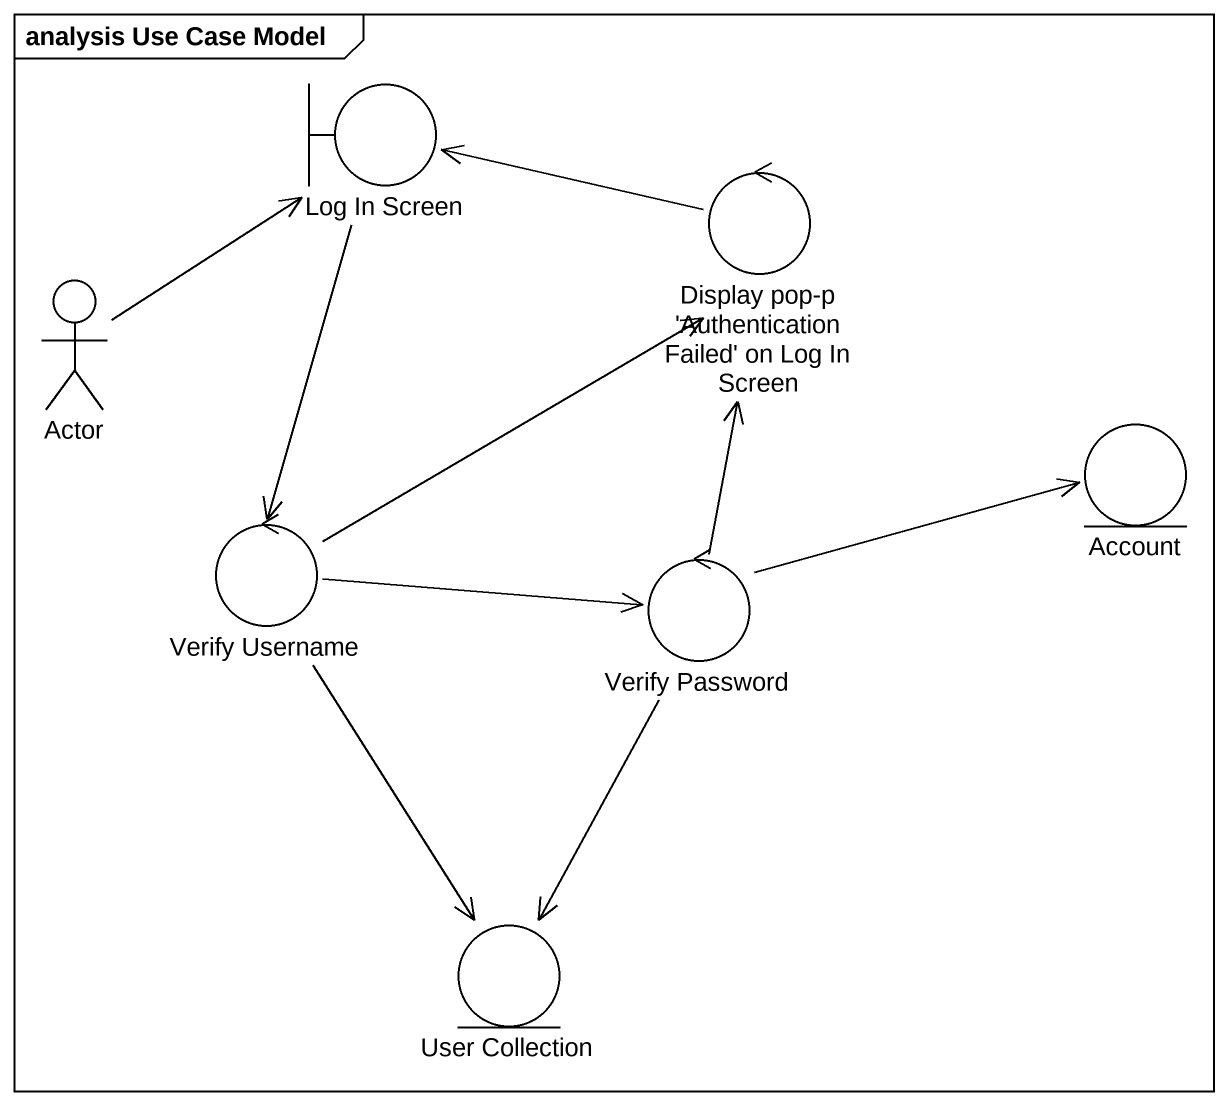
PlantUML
@startuml
mainframe analysis Use Case Model
boundary "Log In Screen" as Log_In_Screen
control "Display pop-p 'Authentication Failed' on Log In Screen" as Display_pop_p
actor "Actor" as Actor_
entity Account
control "Verify Username" as Verify_Username
control "Verify Password" as Verify_Password
entity "User Collection" as User_Collection
Log_In_Screen --> Verify_Username
Display_pop_p -left-> Log_In_Screen
Actor_ -up-> Log_In_Screen
Verify_Username -up-> Display_pop_p
Verify_Username -right-> Verify_Password
Verify_Username --> User_Collection
Verify_Password -up-> Display_pop_p
Verify_Password -right-> Account
Verify_Password --> User_Collection
@enduml
